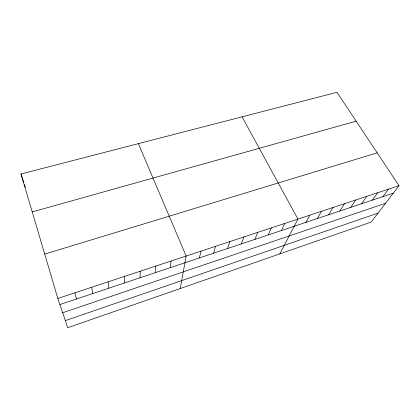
<?xml version="1.0" encoding="UTF-8"?>
<svg xmlns="http://www.w3.org/2000/svg" width="420" height="420" viewBox="0 0 420 420"><rect width="100%" height="100%" fill="white"/><g stroke="black" fill="none" stroke-linecap="round" stroke-linejoin="round"><path stroke-width="0.63" d="M140.065 277.762L140.165 271.231M155.274 272.68L155.768 266.075M170.231 267.682L171.097 261.009M180.217 288.561L186.165 256.032L138.364 143.64M199.39 257.938L200.975 251.139M213.612 253.186L215.534 246.325M227.598 248.514L229.85 241.595M241.358 243.92L243.925 236.943M254.893 239.395L257.77 232.37M268.212 234.948L271.383 227.871M281.321 230.564L284.781 223.445M279.815 253.895L297.959 219.088L242.062 116.834M305.865 222.369L309.844 215.161M317.336 218.531L321.557 211.291M328.65 214.751L333.097 207.475M339.801 211.029L344.474 203.716M350.8 207.354L355.693 200.009M361.646 203.732L366.749 196.355M372.341 200.156L377.648 192.754M382.893 196.628L388.4 189.2M399 185.698L371.17 222.101L67.736 327.705L57.824 298.447L21 173.98L336.992 92.295L399 185.698L57.824 298.447M65.331 320.612L378.042 213.113M62.669 312.758L385.555 203.291M59.892 304.547L393.304 193.153M44.704 254.1L377.197 152.854M32.219 211.911L356.16 121.16M21 173.98L23.714 182.364M24.46 184.669L25.394 187.551M74.897 292.803L76.498 298.998M91.66 287.264L92.809 293.548M108.118 281.825L108.838 288.194M124.283 276.481L124.588 282.933"/></g></svg>
